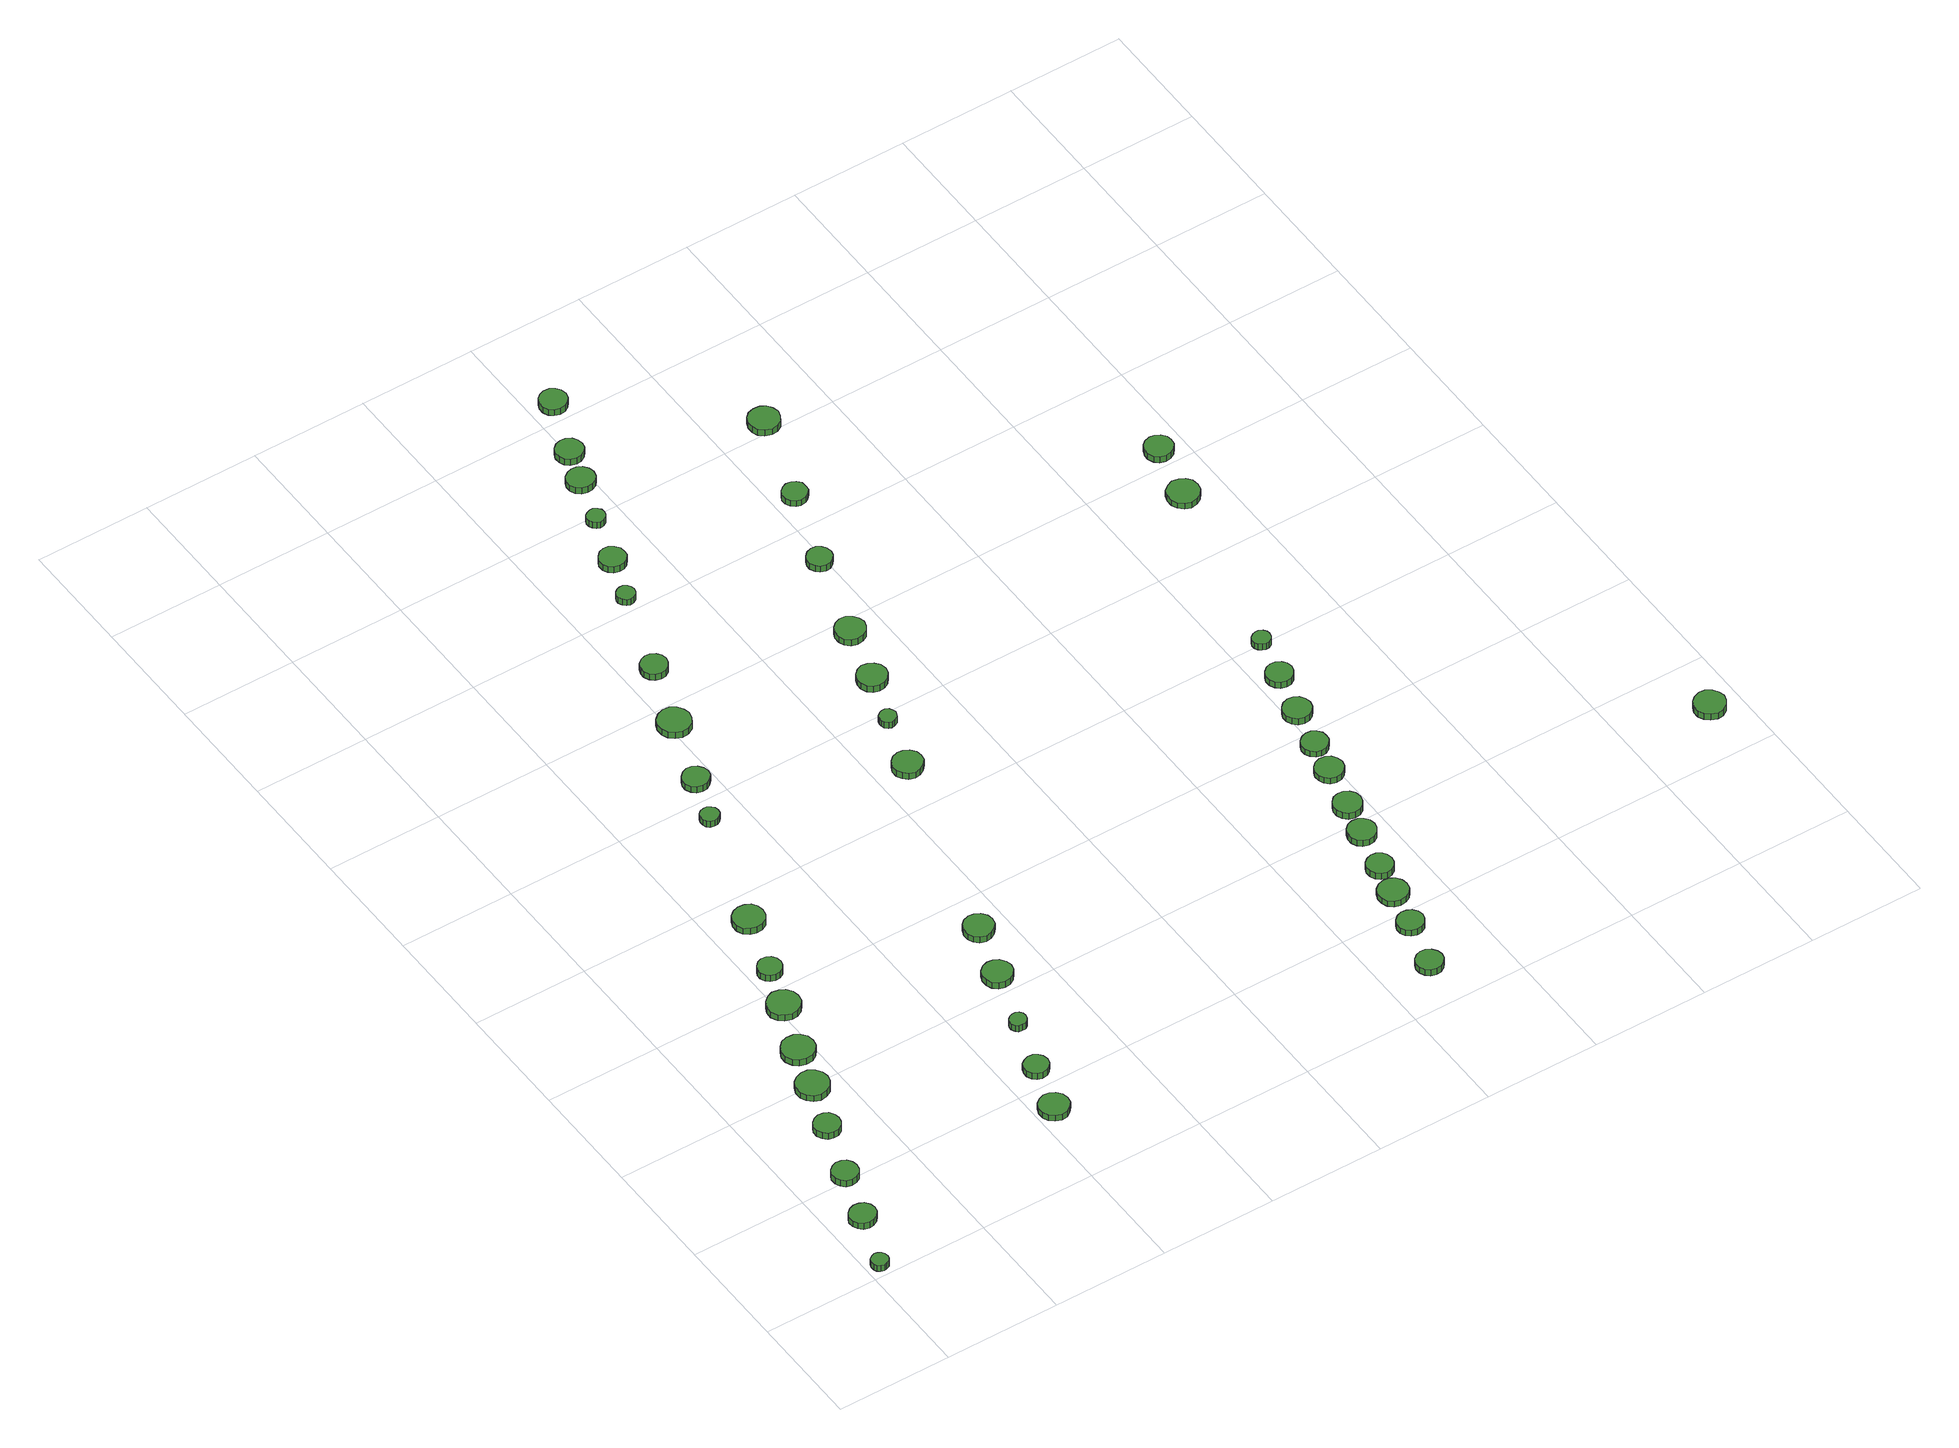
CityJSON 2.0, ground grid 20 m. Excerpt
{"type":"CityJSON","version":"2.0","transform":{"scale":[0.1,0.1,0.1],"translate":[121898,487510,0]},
"CityObjects":{
"tree1":{"type":"SolitaryVegetationObject","attributes":{"function":"something"},"geometry":[{"type":"MultiSurface","lod":"1","boundaries":[[[0,1,2,3,4,5,6,7,8,9,10,11,12,13,14]],[[15,16,17,18,19,20,21,22,23,24,25,26,27,28,29]],[[0,29,28,1]],[[1,28,27,2]],[[2,27,26,3]],[[3,26,25,4]],[[4,25,24,5]],[[5,24,23,6]],[[6,23,22,7]],[[7,22,21,8]],[[8,21,20,9]],[[9,20,19,10]],[[10,19,18,11]],[[11,18,17,12]],[[12,17,16,13]],[[13,16,15,14]],[[14,15,29,0]]]}]},
"tree2":{"type":"SolitaryVegetationObject","attributes":{"function":"something"},"geometry":[{"type":"MultiSurface","lod":"1","boundaries":[[[30,31,32,33,34,35,36,37,38,39,40,41,42,43,44]],[[45,46,47,48,49,50,51,52,53,54,55,56,57,58,59]],[[30,59,58,31]],[[31,58,57,32]],[[32,57,56,33]],[[33,56,55,34]],[[34,55,54,35]],[[35,54,53,36]],[[36,53,52,37]],[[37,52,51,38]],[[38,51,50,39]],[[39,50,49,40]],[[40,49,48,41]],[[41,48,47,42]],[[42,47,46,43]],[[43,46,45,44]],[[44,45,59,30]]]}]},
"tree3":{"type":"SolitaryVegetationObject","attributes":{"function":"something"},"geometry":[{"type":"MultiSurface","lod":"1","boundaries":[[[60,61,62,63,64,65,66,67,68,69,70,71,72,73,74]],[[75,76,77,78,79,80,81,82,83,84,85,86,87,88,89]],[[60,89,88,61]],[[61,88,87,62]],[[62,87,86,63]],[[63,86,85,64]],[[64,85,84,65]],[[65,84,83,66]],[[66,83,82,67]],[[67,82,81,68]],[[68,81,80,69]],[[69,80,79,70]],[[70,79,78,71]],[[71,78,77,72]],[[72,77,76,73]],[[73,76,75,74]],[[74,75,89,60]]]}]},
"tree4":{"type":"SolitaryVegetationObject","attributes":{"function":"something"},"geometry":[{"type":"MultiSurface","lod":"1","boundaries":[[[90,91,92,93,94,95,96,97,98,99,100,101,102,103,104]],[[105,106,107,108,109,110,111,112,113,114,115,116,117,118,119]],[[90,119,118,91]],[[91,118,117,92]],[[92,117,116,93]],[[93,116,115,94]],[[94,115,114,95]],[[95,114,113,96]],[[96,113,112,97]],[[97,112,111,98]],[[98,111,110,99]],[[99,110,109,100]],[[100,109,108,101]],[[101,108,107,102]],[[102,107,106,103]],[[103,106,105,104]],[[104,105,119,90]]]}]},
"tree5":{"type":"SolitaryVegetationObject","attributes":{"function":"something"},"geometry":[{"type":"MultiSurface","lod":"1","boundaries":[[[120,121,122,123,124,125,126,127,128,129,130,131,132,133,134]],[[135,136,137,138,139,140,141,142,143,144,145,146,147,148,149]],[[120,149,148,121]],[[121,148,147,122]],[[122,147,146,123]],[[123,146,145,124]],[[124,145,144,125]],[[125,144,143,126]],[[126,143,142,127]],[[127,142,141,128]],[[128,141,140,129]],[[129,140,139,130]],[[130,139,138,131]],[[131,138,137,132]],[[132,137,136,133]],[[133,136,135,134]],[[134,135,149,120]]]}]},
"tree6":{"type":"SolitaryVegetationObject","attributes":{"function":"something"},"geometry":[{"type":"MultiSurface","lod":"1","boundaries":[[[150,151,152,153,154,155,156,157,158,159,160,161,162,163,164]],[[165,166,167,168,169,170,171,172,173,174,175,176,177,178,179]],[[150,179,178,151]],[[151,178,177,152]],[[152,177,176,153]],[[153,176,175,154]],[[154,175,174,155]],[[155,174,173,156]],[[156,173,172,157]],[[157,172,171,158]],[[158,171,170,159]],[[159,170,169,160]],[[160,169,168,161]],[[161,168,167,162]],[[162,167,166,163]],[[163,166,165,164]],[[164,165,179,150]]]}]},
"tree7":{"type":"SolitaryVegetationObject","attributes":{"function":"something"},"geometry":[{"type":"MultiSurface","lod":"1","boundaries":[[[180,181,182,183,184,185,186,187,188,189,190,191,192,193,194]],[[195,196,197,198,199,200,201,202,203,204,205,206,207,208,209]],[[180,209,208,181]],[[181,208,207,182]],[[182,207,206,183]],[[183,206,205,184]],[[184,205,204,185]],[[185,204,203,186]],[[186,203,202,187]],[[187,202,201,188]],[[188,201,200,189]],[[189,200,199,190]],[[190,199,198,191]],[[191,198,197,192]],[[192,197,196,193]],[[193,196,195,194]],[[194,195,209,180]]]}]},
"tree8":{"type":"SolitaryVegetationObject","attributes":{"function":"something"},"geometry":[{"type":"MultiSurface","lod":"1","boundaries":[[[210,211,212,213,214,215,216,217,218,219,220,221,222,223,224]],[[225,226,227,228,229,230,231,232,233,234,235,236,237,238,239]],[[210,239,238,211]],[[211,238,237,212]],[[212,237,236,213]],[[213,236,235,214]],[[214,235,234,215]],[[215,234,233,216]],[[216,233,232,217]],[[217,232,231,218]],[[218,231,230,219]],[[219,230,229,220]],[[220,229,228,221]],[[221,228,227,222]],[[222,227,226,223]],[[223,226,225,224]],[[224,225,239,210]]]}]},
"tree9":{"type":"SolitaryVegetationObject","attributes":{"function":"something"},"geometry":[{"type":"MultiSurface","lod":"1","boundaries":[[[240,241,242,243,244,245,246,247,248,249,250,251,252,253,254]],[[255,256,257,258,259,260,261,262,263,264,265,266,267,268,269]],[[240,269,268,241]],[[241,268,267,242]],[[242,267,266,243]],[[243,266,265,244]],[[244,265,264,245]],[[245,264,263,246]],[[246,263,262,247]],[[247,262,261,248]],[[248,261,260,249]],[[249,260,259,250]],[[250,259,258,251]],[[251,258,257,252]],[[252,257,256,253]],[[253,256,255,254]],[[254,255,269,240]]]}]},
"tree10":{"type":"SolitaryVegetationObject","attributes":{"function":"something"},"geometry":[{"type":"MultiSurface","lod":"1","boundaries":[[[270,271,272,273,274,275,276,277,278,279,280,281,282,283,284]],[[285,286,287,288,289,290,291,292,293,294,295,296,297,298,299]],[[270,299,298,271]],[[271,298,297,272]],[[272,297,296,273]],[[273,296,295,274]],[[274,295,294,275]],[[275,294,293,276]],[[276,293,292,277]],[[277,292,291,278]],[[278,291,290,279]],[[279,290,289,280]],[[280,289,288,281]],[[281,288,287,282]],[[282,287,286,283]],[[283,286,285,284]],[[284,285,299,270]]]}]},
"tree11":{"type":"SolitaryVegetationObject","attributes":{"function":"something"},"geometry":[{"type":"MultiSurface","lod":"1","boundaries":[[[300,301,302,303,304,305,306,307,308,309,310,311,312,313,314]],[[315,316,317,318,319,320,321,322,323,324,325,326,327,328,329]],[[300,329,328,301]],[[301,328,327,302]],[[302,327,326,303]],[[303,326,325,304]],[[304,325,324,305]],[[305,324,323,306]],[[306,323,322,307]],[[307,322,321,308]],[[308,321,320,309]],[[309,320,319,310]],[[310,319,318,311]],[[311,318,317,312]],[[312,317,316,313]],[[313,316,315,314]],[[314,315,329,300]]]}]},
"tree12":{"type":"SolitaryVegetationObject","attributes":{"function":"something"},"geometry":[{"type":"MultiSurface","lod":"1","boundaries":[[[330,331,332,333,334,335,336,337,338,339,340,341,342,343,344]],[[345,346,347,348,349,350,351,352,353,354,355,356,357,358,359]],[[330,359,358,331]],[[331,358,357,332]],[[332,357,356,333]],[[333,356,355,334]],[[334,355,354,335]],[[335,354,353,336]],[[336,353,352,337]],[[337,352,351,338]],[[338,351,350,339]],[[339,350,349,340]],[[340,349,348,341]],[[341,348,347,342]],[[342,347,346,343]],[[343,346,345,344]],[[344,345,359,330]]]}]},
"tree13":{"type":"SolitaryVegetationObject","attributes":{"function":"something"},"geometry":[{"type":"MultiSurface","lod":"1","boundaries":[[[360,361,362,363,364,365,366,367,368,369,370,371,372,373,374]],[[375,376,377,378,379,380,381,382,383,384,385,386,387,388,389]],[[360,389,388,361]],[[361,388,387,362]],[[362,387,386,363]],[[363,386,385,364]],[[364,385,384,365]],[[365,384,383,366]],[[366,383,382,367]],[[367,382,381,368]],[[368,381,380,369]],[[369,380,379,370]],[[370,379,378,371]],[[371,378,377,372]],[[372,377,376,373]],[[373,376,375,374]],[[374,375,389,360]]]}]},
"tree14":{"type":"SolitaryVegetationObject","attributes":{"function":"something"},"geometry":[{"type":"MultiSurface","lod":"1","boundaries":[[[390,391,392,393,394,395,396,397,398,399,400,401,402,403,404]],[[405,406,407,408,409,410,411,412,413,414,415,416,417,418,419]],[[390,419,418,391]],[[391,418,417,392]],[[392,417,416,393]],[[393,416,415,394]],[[394,415,414,395]],[[395,414,413,396]],[[396,413,412,397]],[[397,412,411,398]],[[398,411,410,399]],[[399,410,409,400]],[[400,409,408,401]],[[401,408,407,402]],[[402,407,406,403]],[[403,406,405,404]],[[404,405,419,390]]]}]},
"tree15":{"type":"SolitaryVegetationObject","attributes":{"function":"something"},"geometry":[{"type":"MultiSurface","lod":"1","boundaries":[[[420,421,422,423,424,425,426,427,428,429,430,431,432,433,434]],[[435,436,437,438,439,440,441,442,443,444,445,446,447,448,449]],[[420,449,448,421]],[[421,448,447,422]],[[422,447,446,423]],[[423,446,445,424]],[[424,445,444,425]],[[425,444,443,426]],[[426,443,442,427]],[[427,442,441,428]],[[428,441,440,429]],[[429,440,439,430]],[[430,439,438,431]],[[431,438,437,432]],[[432,437,436,433]],[[433,436,435,434]],[[434,435,449,420]]]}]},
"tree16":{"type":"SolitaryVegetationObject","attributes":{"function":"something"},"geometry":[{"type":"MultiSurface","lod":"1","boundaries":[[[450,451,452,453,454,455,456,457,458,459,460,461,462,463,464]],[[465,466,467,468,469,470,471,472,473,474,475,476,477,478,479]],[[450,479,478,451]],[[451,478,477,452]],[[452,477,476,453]],[[453,476,475,454]],[[454,475,474,455]],[[455,474,473,456]],[[456,473,472,457]],[[457,472,471,458]],[[458,471,470,459]],[[459,470,469,460]],[[460,469,468,461]],[[461,468,467,462]],[[462,467,466,463]],[[463,466,465,464]],[[464,465,479,450]]]}]},
"tree17":{"type":"SolitaryVegetationObject","attributes":{"function":"something"},"geometry":[{"type":"MultiSurface","lod":"1","boundaries":[[[480,481,482,483,484,485,486,487,488,489,490,491,492,493,494]],[[495,496,497,498,499,500,501,502,503,504,505,506,507,508,509]],[[480,509,508,481]],[[481,508,507,482]],[[482,507,506,483]],[[483,506,505,484]],[[484,505,504,485]],[[485,504,503,486]],[[486,503,502,487]],[[487,502,501,488]],[[488,501,500,489]],[[489,500,499,490]],[[490,499,498,491]],[[491,498,497,492]],[[492,497,496,493]],[[493,496,495,494]],[[494,495,509,480]]]}]},
"tree18":{"type":"SolitaryVegetationObject","attributes":{"function":"something"},"geometry":[{"type":"MultiSurface","lod":"1","boundaries":[[[510,511,512,513,514,515,516,517,518,519,520,521,522,523,524]],[[525,526,527,528,529,530,531,532,533,534,535,536,537,538,539]],[[510,539,538,511]],[[511,538,537,512]],[[512,537,536,513]],[[513,536,535,514]],[[514,535,534,515]],[[515,534,533,516]],[[516,533,532,517]],[[517,532,531,518]],[[518,531,530,519]],[[519,530,529,520]],[[520,529,528,521]],[[521,528,527,522]],[[522,527,526,523]],[[523,526,525,524]],[[524,525,539,510]]]}]},
"tree19":{"type":"SolitaryVegetationObject","attributes":{"function":"something"},"geometry":[{"type":"MultiSurface","lod":"1","boundaries":[[[540,541,542,543,544,545,546,547,548,549,550,551,552,553,554]],[[555,556,557,558,559,560,561,562,563,564,565,566,567,568,569]],[[540,569,568,541]],[[541,568,567,542]],[[542,567,566,543]],[[543,566,565,544]],[[544,565,564,545]],[[545,564,563,546]],[[546,563,562,547]],[[547,562,561,548]],[[548,561,560,549]],[[549,560,559,550]],[[550,559,558,551]],[[551,558,557,552]],[[552,557,556,553]],[[553,556,555,554]],[[554,555,569,540]]]}]},
"tree20":{"type":"SolitaryVegetationObject","attributes":{"function":"something"},"geometry":[{"type":"MultiSurface","lod":"1","boundaries":[[[570,571,572,573,574,575,576,577,578,579,580,581,582,583,584]],[[585,586,587,588,589,590,591,592,593,594,595,596,597,598,599]],[[570,599,598,571]],[[571,598,597,572]],[[572,597,596,573]],[[573,596,595,574]],[[574,595,594,575]],[[575,594,593,576]],[[576,593,592,577]],[[577,592,591,578]],[[578,591,590,579]],[[579,590,589,580]],[[580,589,588,581]],[[581,588,587,582]],[[582,587,586,583]],[[583,586,585,584]],[[584,585,599,570]]]}]},
"tree21":{"type":"SolitaryVegetationObject","attributes":{"function":"something"},"geometry":[{"type":"MultiSurface","lod":"1","boundaries":[[[600,601,602,603,604,605,606,607,608,609,610,611,612,613,614]],[[615,616,617,618,619,620,621,622,623,624,625,626,627,628,629]],[[600,629,628,601]],[[601,628,627,602]],[[602,627,626,603]],[[603,626,625,604]],[[604,625,624,605]],[[605,624,623,606]],[[606,623,622,607]],[[607,622,621,608]],[[608,621,620,609]],[[609,620,619,610]],[[610,619,618,611]],[[611,618,617,612]],[[612,617,616,613]],[[613,616,615,614]],[[614,615,629,600]]]}]},
"tree22":{"type":"SolitaryVegetationObject","attributes":{"function":"something"},"geometry":[{"type":"MultiSurface","lod":"1","boundaries":[[[630,631,632,633,634,635,636,637,638,639,640,641,642,643,644]],[[645,646,647,648,649,650,651,652,653,654,655,656,657,658,659]],[[630,659,658,631]],[[631,658,657,632]],[[632,657,656,633]],[[633,656,655,634]],[[634,655,654,635]],[[635,654,653,636]],[[636,653,652,637]],[[637,652,651,638]],[[638,651,650,639]],[[639,650,649,640]],[[640,649,648,641]],[[641,648,647,642]],[[642,647,646,643]],[[643,646,645,644]],[[644,645,659,630]]]}]},
"tree23":{"type":"SolitaryVegetationObject","attributes":{"function":"something"},"geometry":[{"type":"MultiSurface","lod":"1","boundaries":[[[660,661,662,663,664,665,666,667,668,669,670,671,672,673,674]],[[675,676,677,678,679,680,681,682,683,684,685,686,687,688,689]],[[660,689,688,661]],[[661,688,687,662]],[[662,687,686,663]],[[663,686,685,664]],[[664,685,684,665]],[[665,684,683,666]],[[666,683,682,667]],[[667,682,681,668]],[[668,681,680,669]],[[669,680,679,670]],[[670,679,678,671]],[[671,678,677,672]],[[672,677,676,673]],[[673,676,675,674]],[[674,675,689,660]]]}]},
"tree24":{"type":"SolitaryVegetationObject","attributes":{"function":"something"},"geometry":[{"type":"MultiSurface","lod":"1","boundaries":[[[690,691,692,693,694,695,696,697,698,699,700,701,702,703,704]],[[705,706,707,708,709,710,711,712,713,714,715,716,717,718,719]],[[690,719,718,691]],[[691,718,717,692]],[[692,717,716,693]],[[693,716,715,694]],[[694,715,714,695]],[[695,714,713,696]],[[696,713,712,697]],[[697,712,711,698]],[[698,711,710,699]],[[699,710,709,700]],[[700,709,708,701]],[[701,708,707,702]],[[702,707,706,703]],[[703,706,705,704]],[[704,705,719,690]]]}]},
"tree25":{"type":"SolitaryVegetationObject","attributes":{"function":"something"},"geometry":[{"type":"MultiSurface","lod":"1","boundaries":[[[720,721,722,723,724,725,726,727,728,729,730,731,732,733,734]],[[735,736,737,738,739,740,741,742,743,744,745,746,747,748,749]],[[720,749,748,721]],[[721,748,747,722]],[[722,747,746,723]],[[723,746,745,724]],[[724,745,744,725]],[[725,744,743,726]],[[726,743,742,727]],[[727,742,741,728]],[[728,741,740,729]],[[729,740,739,730]],[[730,739,738,731]],[[731,738,737,732]],[[732,737,736,733]],[[733,736,735,734]],[[734,735,749,720]]]}]},
"tree26":{"type":"SolitaryVegetationObject","attributes":{"function":"something"},"geometry":[{"type":"MultiSurface","lod":"1","boundaries":[[[750,751,752,753,754,755,756,757,758,759,760,761,762,763,764]],[[765,766,767,768,769,770,771,772,773,774,775,776,777,778,779]],[[750,779,778,751]],[[751,778,777,752]],[[752,777,776,753]],[[753,776,775,754]],[[754,775,774,755]],[[755,774,773,756]],[[756,773,772,757]],[[757,772,771,758]],[[758,771,770,759]],[[759,770,769,760]],[[760,769,768,761]],[[761,768,767,762]],[[762,767,766,763]],[[763,766,765,764]],[[764,765,779,750]]]}]},
"tree27":{"type":"SolitaryVegetationObject","attributes":{"function":"something"},"geometry":[{"type":"MultiSurface","lod":"1","boundaries":[[[780,781,782,783,784,785,786,787,788,789,790,791,792,793,794]],[[795,796,797,798,799,800,801,802,803,804,805,806,807,808,809]],[[780,809,808,781]],[[781,808,807,782]],[[782,807,806,783]],[[783,806,805,784]],[[784,805,804,785]],[[785,804,803,786]],[[786,803,802,787]],[[787,802,801,788]],[[788,801,800,789]],[[789,800,799,790]],[[790,799,798,791]],[[791,798,797,792]],[[792,797,796,793]],[[793,796,795,794]],[[794,795,809,780]]]}]},
"tree28":{"type":"SolitaryVegetationObject","attributes":{"function":"something"},"geometry":[{"type":"MultiSurface","lod":"1","boundaries":[[[810,811,812,813,814,815,816,817,818,819,820,821,822,823,824]],[[825,826,827,828,829,830,831,832,833,834,835,836,837,838,839]],[[810,839,838,811]],[[811,838,837,812]],[[812,837,836,813]],[[813,836,835,814]],[[814,835,834,815]],[[815,834,833,816]],[[816,833,832,817]],[[817,832,831,818]],[[818,831,830,819]],[[819,830,829,820]],[[820,829,828,821]],[[821,828,827,822]],[[822,827,826,823]],[[823,826,825,824]],[[824,825,839,810]]]}]},
"tree29":{"type":"SolitaryVegetationObject","attributes":{"function":"something"},"geometry":[{"type":"MultiSurface","lod":"1","boundaries":[[[840,841,842,843,844,845,846,847,848,849,850,851,852,853,854]],[[855,856,857,858,859,860,861,862,863,864,865,866,867,868,869]],[[840,869,868,841]],[[841,868,867,842]],[[842,867,866,843]],[[843,866,865,844]],[[844,865,864,845]],[[845,864,863,846]],[[846,863,862,847]],[[847,862,861,848]],[[848,861,860,849]],[[849,860,859,850]],[[850,859,858,851]],[[851,858,857,852]],[[852,857,856,853]],[[853,856,855,854]],[[854,855,869,840]]]}]},
"tree30":{"type":"SolitaryVegetationObject","attributes":{"function":"something"},"geometry":[{"type":"MultiSurface","lod":"1","boundaries":[[[870,871,872,873,874,875,876,877,878,879,880,881,882,883,884]],[[885,886,887,888,889,890,891,892,893,894,895,896,897,898,899]],[[870,899,898,871]],[[871,898,897,872]],[[872,897,896,873]],[[873,896,895,874]],[[874,895,894,875]],[[875,894,893,876]],[[876,893,892,877]],[[877,892,891,878]],[[878,891,890,879]],[[879,890,889,880]],[[880,889,888,881]],[[881,888,887,882]],[[882,887,886,883]],[[883,886,885,884]],[[884,885,899,870]]]}]},
"tree31":{"type":"SolitaryVegetationObject","attributes":{"function":"something"},"geometry":[{"type":"MultiSurface","lod":"1","boundaries":[[[900,901,902,903,904,905,906,907,908,909,910,911,912,913,914]],[[915,916,917,918,919,920,921,922,923,924,925,926,927,928,929]],[[900,929,928,901]],[[901,928,927,902]],[[902,927,926,903]],[[903,926,925,904]],[[904,925,924,905]],[[905,924,923,906]],[[906,923,922,907]],[[907,922,921,908]],[[908,921,920,909]],[[909,920,919,910]],[[910,919,918,911]],[[911,918,917,912]],[[912,917,916,913]],[[913,916,915,914]],[[914,915,929,900]]]}]},
"tree32":{"type":"SolitaryVegetationObject","attributes":{"function":"something"},"geometry":[{"type":"MultiSurface","lod":"1","boundaries":[[[930,931,932,933,934,935,936,937,938,939,940,941,942,943,944]],[[945,946,947,948,949,950,951,952,953,954,955,956,957,958,959]],[[930,959,958,931]],[[931,958,957,932]],[[932,957,956,933]],[[933,956,955,934]],[[934,955,954,935]],[[935,954,953,936]],[[936,953,952,937]],[[937,952,951,938]],[[938,951,950,939]],[[939,950,949,940]],[[940,949,948,941]],[[941,948,947,942]],[[942,947,946,943]],[[943,946,945,944]],[[944,945,959,930]]]}]},
"tree33":{"type":"SolitaryVegetationObject","attributes":{"function":"something"},"geometry":[{"type":"MultiSurface","lod":"1","boundaries":[[[960,961,962,963,964,965,966,967,968,969,970,971,972,973,974]],[[975,976,977,978,979,980,981,982,983,984,985,986,987,988,989]],[[960,989,988,961]],[[961,988,987,962]],[[962,987,986,963]],[[963,986,985,964]],[[964,985,984,965]],[[965,984,983,966]],[[966,983,982,967]],[[967,982,981,968]],[[968,981,980,969]],[[969,980,979,970]],[[970,979,978,971]],[[971,978,977,972]],[[972,977,976,973]],[[973,976,975,974]],[[974,975,989,960]]]}]},
"tree34":{"type":"SolitaryVegetationObject","attributes":{"function":"something"},"geometry":[{"type":"MultiSurface","lod":"1","boundaries":[[[990,991,992,993,994,995,996,997,998,999,1000,1001,1002,1003,1004]],[[1005,1006,1007,1008,1009,1010,1011,1012,1013,1014,1015,1016,1017,1018,1019]],[[990,1019,1018,991]],[[991,1018,1017,992]],[[992,1017,1016,993]],[[993,1016,1015,994]],[[994,1015,1014,995]],[[995,1014,1013,996]],[[996,1013,1012,997]],[[997,1012,1011,998]],[[998,1011,1010,999]],[[999,1010,1009,1000]],[[1000,1009,1008,1001]],[[1001,1008,1007,1002]],[[1002,1007,1006,1003]],[[1003,1006,1005,1004]],[[1004,1005,1019,990]]]}]},
"tree35":{"type":"SolitaryVegetationObject","attributes":{"function":"something"},"geometry":[{"type":"MultiSurface","lod":"1","boundaries":[[[1020,1021,1022,1023,1024,1025,1026,1027,1028,1029,1030,1031,1032,1033,1034]],[[1035,1036,1037,1038,1039,1040,1041,1042,1043,1044,1045,1046,1047,1048,1049]],[[1020,1049,1048,1021]],[[1021,1048,1047,1022]],[[1022,1047,1046,1023]],[[1023,1046,1045,1024]],[[1024,1045,1044,1025]],[[1025,1044,1043,1026]],[[1026,1043,1042,1027]],[[1027,1042,1041,1028]],[[1028,1041,1040,1029]],[[1029,1040,1039,1030]],[[1030,1039,1038,1031]],[[1031,1038,1037,1032]],[[1032,1037,1036,1033]],[[1033,1036,1035,1034]],[[1034,1035,1049,1020]]]}]},
"tree36":{"type":"SolitaryVegetationObject","attributes":{"function":"something"},"geometry":[{"type":"MultiSurface","lod":"1","boundaries":[[[1050,1051,1052,1053,1054,1055,1056,1057,1058,1059,1060,1061,1062,1063,1064]],[[1065,1066,1067,1068,1069,1070,1071,1072,1073,1074,1075,1076,1077,1078,1079]],[[1050,1079,1078,1051]],[[1051,1078,1077,1052]],[[1052,1077,1076,1053]],[[1053,1076,1075,1054]],[[1054,1075,1074,1055]],[[1055,1074,1073,1056]],[[1056,1073,1072,1057]],[[1057,1072,1071,1058]],[[1058,1071,1070,1059]],[[1059,1070,1069,1060]],[[1060,1069,1068,1061]],[[1061,1068,1067,1062]],[[1062,1067,1066,1063]],[[1063,1066,1065,1064]],[[1064,1065,1079,1050]]]}]},
"tree37":{"type":"SolitaryVegetationObject","attributes":{"function":"something"},"geometry":[{"type":"MultiSurface","lod":"1","boundaries":[[[1080,1081,1082,1083,1084,1085,1086,1087,1088,1089,1090,1091,1092,1093,1094]],[[1095,1096,1097,1098,1099,1100,1101,1102,1103,1104,1105,1106,1107,1108,1109]],[[1080,1109,1108,1081]],[[1081,1108,1107,1082]],[[1082,1107,1106,1083]],[[1083,1106,1105,1084]],[[1084,1105,1104,1085]],[[1085,1104,1103,1086]],[[1086,1103,1102,1087]],[[1087,1102,1101,1088]],[[1088,1101,1100,1089]],[[1089,1100,1099,1090]],[[1090,1099,1098,1091]],[[1091,1098,1097,1092]],[[1092,1097,1096,1093]],[[1093,1096,1095,1094]],[[1094,1095,1109,1080]]]}]},
"tree38":{"type":"SolitaryVegetationObject","attributes":{"function":"something"},"geometry":[{"type":"MultiSurface","lod":"1","boundaries":[[[1110,1111,1112,1113,1114,1115,1116,1117,1118,1119,1120,1121,1122,1123,1124]],[[1125,1126,1127,1128,1129,1130,1131,1132,1133,1134,1135,1136,1137,1138,1139]],[[1110,1139,1138,1111]],[[1111,1138,1137,1112]],[[1112,1137,1136,1113]],[[1113,1136,1135,1114]],[[1114,1135,1134,1115]],[[1115,1134,1133,1116]],[[1116,1133,1132,1117]],[[1117,1132,1131,1118]],[[1118,1131,1130,1119]],[[1119,1130,1129,1120]],[[1120,1129,1128,1121]],[[1121,1128,1127,1122]],[[1122,1127,1126,1123]],[[1123,1126,1125,1124]],[[1124,1125,1139,1110]]]}]},
"tree39":{"type":"SolitaryVegetationObject","attributes":{"function":"something"},"geometry":[{"type":"MultiSurface","lod":"1","boundaries":[[[1140,1141,1142,1143,1144,1145,1146,1147,1148,1149,1150,1151,1152,1153,1154]],[[1155,1156,1157,1158,1159,1160,1161,1162,1163,1164,1165,1166,1167,1168,1169]],[[1140,1169,1168,1141]],[[1141,1168,1167,1142]],[[1142,1167,1166,1143]],[[1143,1166,1165,1144]],[[1144,1165,1164,1145]],[[1145,1164,1163,1146]],[[1146,1163,1162,1147]],[[1147,1162,1161,1148]],[[1148,1161,1160,1149]],[[1149,1160,1159,1150]],[[1150,1159,1158,1151]],[[1151,1158,1157,1152]],[[1152,1157,1156,1153]],[[1153,1156,1155,1154]],[[1154,1155,1169,1140]]]}]},
"tree40":{"type":"SolitaryVegetationObject","attributes":{"function":"something"},"geometry":[{"type":"MultiSurface","lod":"1","boundaries":[[[1170,1171,1172,1173,1174,1175,1176,1177,1178,1179,1180,1181,1182,1183,1184]],[[1185,1186,1187,1188,1189,1190,1191,1192,1193,1194,1195,1196,1197,1198,1199]],[[1170,1199,1198,1171]],[[1171,1198,1197,1172]],[[1172,1197,1196,1173]],[[1173,1196,1195,1174]],[[1174,1195,1194,1175]],[[1175,1194,1193,1176]],[[1176,1193,1192,1177]],[[1177,1192,1191,1178]],[[1178,1191,1190,1179]],[[1179,1190,1189,1180]],[[1180,1189,1188,1181]],[[1181,1188,1187,1182]],[[1182,1187,1186,1183]],[[1183,1186,1185,1184]],[[1184,1185,1199,1170]]]}]},
"tree41":{"type":"SolitaryVegetationObject","attributes":{"function":"something"},"geometry":[{"type":"MultiSurface","lod":"1","boundaries":[[[1200,1201,1202,1203,1204,1205,1206,1207,1208,1209,1210,1211,1212,1213,1214]],[[1215,1216,1217,1218,1219,1220,1221,1222,1223,1224,1225,1226,1227,1228,1229]],[[1200,1229,1228,1201]],[[1201,1228,1227,1202]],[[1202,1227,1226,1203]],[[1203,1226,1225,1204]],[[1204,1225,1224,1205]],[[1205,1224,1223,1206]],[[1206,1223,1222,1207]],[[1207,1222,1221,1208]],[[1208,1221,1220,1209]],[[1209,1220,1219,1210]],[[1210,1219,1218,1211]],[[1211,1218,1217,1212]],[[1212,1217,1216,1213]],[[1213,1216,1215,1214]],[[1214,1215,1229,1200]]]}]},
"tree42":{"type":"SolitaryVegetationObject","attributes":{"function":"something"},"geometry":[{"type":"MultiSurface","lod":"1","boundaries":[[[1230,1231,1232,1233,1234,1235,1236,1237,1238,1239,1240,1241,1242,1243,1244]],[[1245,1246,1247,1248,1249,1250,1251,1252,1253,1254,1255,1256,1257,1258,1259]],[[1230,1259,1258,1231]],[[1231,1258,1257,1232]],[[1232,1257,1256,1233]],[[1233,1256,1255,1234]],[[1234,1255,1254,1235]],[[1235,1254,1253,1236]],[[1236,1253,1252,1237]],[[1237,1252,1251,1238]],[[1238,1251,1250,1239]],[[1239,1250,1249,1240]],[[1240,1249,1248,1241]],[[1241,1248,1247,1242]],[[1242,1247,1246,1243]],[[1243,1246,1245,1244]],[[1244,1245,1259,1230]]]}]},
"tree43":{"type":"SolitaryVegetationObject","attributes":{"function":"something"},"geometry":[{"type":"MultiSurface","lod":"1","boundaries":[[[1260,1261,1262,1263,1264,1265,1266,1267,1268,1269,1270,1271,1272,1273,1274]],[[1275,1276,1277,1278,1279,1280,1281,1282,1283,1284,1285,1286,1287,1288,1289]],[[1260,1289,1288,1261]],[[1261,1288,1287,1262]],[[1262,1287,1286,1263]],[[1263,1286,1285,1264]],[[1264,1285,1284,1265]],[[1265,1284,1283,1266]],[[1266,1283,1282,1267]],[[1267,1282,1281,1268]],[[1268,1281,1280,1269]],[[1269,1280,1279,1270]],[[1270,1279,1278,1271]],[[1271,1278,1277,1272]],[[1272,1277,1276,1273]],[[1273,1276,1275,1274]],[[1274,1275,1289,1260]]]}]},
"tree44":{"type":"SolitaryVegetationObject","attributes":{"function":"something"},"geometry":[{"type":"MultiSurface","lod":"1","boundaries":[[[1290,1291,1292,1293,1294,1295,1296,1297,1298,1299,1300,1301,1302,1303,1304]],[[1305,1306,1307,1308,1309,1310,1311,1312,1313,1314,1315,1316,1317,1318,1319]],[[1290,1319,1318,1291]],[[1291,1318,1317,1292]],[[1292,1317,1316,1293]],[[1293,1316,1315,1294]],[[1294,1315,1314,1295]],[[1295,1314,1313,1296]],[[1296,1313,1312,1297]],[[1297,1312,1311,1298]],[[1298,1311,1310,1299]],[[1299,1310,1309,1300]],[[1300,1309,1308,1301]],[[1301,1308,1307,1302]],[[1302,1307,1306,1303]],[[1303,1306,1305,1304]],[[1304,1305,1319,1290]]]}]},
"tree45":{"type":"SolitaryVegetationObject","attributes":{"function":"something"},"geometry":[{"type":"MultiSurface","lod":"1","boundaries":[[[1320,1321,1322,1323,1324,1325,1326,1327,1328,1329,1330,1331,1332,1333,1334]],[[1335,1336,1337,1338,1339,1340,1341,1342,1343,1344,1345,1346,1347,1348,1349]],[[1320,1349,1348,1321]],[[1321,1348,1347,1322]],[[1322,1347,1346,1323]],[[1323,1346,1345,1324]],[[1324,1345,1344,1325]],[[1325,1344,1343,1326]],[[1326,1343,1342,1327]],[[1327,1342,1341,1328]],[[1328,1341,1340,1329]],[[1329,1340,1339,1330]],[[1330,1339,1338,1331]],[[1331,1338,1337,1332]],[[1332,1337,1336,1333]],[[1333,1336,1335,1334]],[[1334,1335,1349,1320]]]}]}
},
"vertices":[
[37,21,16],[36,27,16],[33,32,16],[27,35,16],[22,36,16],[16,34,16],[11,30,16],[9,24,16],[9,18,16],[11,13,16],[16,9,16],[22,7,16],[27,8,16],[33,11,16],[36,15,16],[36,15,3],[33,11,3],[27,8,3],[22,7,3],[16,9,3],[11,13,3],[9,18,3],[9,24,3],[11,30,3],[16,34,3],[22,36,3],[27,35,3],[33,32,3],[36,27,3],[37,21,3],
[79,118,16],[77,127,16],[71,135,16],[63,139,16],[54,140,16],[45,137,16],[38,131,16],[34,123,16],[34,113,16],[38,105,16],[45,98,16],[54,96,16],[63,97,16],[71,101,16],[77,109,16],[77,109,3],[71,101,3],[63,97,3],[54,96,3],[45,98,3],[38,105,3],[34,113,3],[34,123,3],[38,131,3],[45,137,3],[54,140,3],[63,139,3],[71,135,3],[77,127,3],[79,118,3],
[107,209,16],[105,218,16],[100,226,16],[92,230,16],[83,231,16],[74,228,16],[67,222,16],[63,214,16],[63,204,16],[67,196,16],[74,189,16],[83,187,16],[92,188,16],[100,192,16],[105,200,16],[105,200,3],[100,192,3],[92,188,3],[83,187,3],[74,189,3],[67,196,3],[63,204,3],[63,214,3],[67,222,3],[74,228,3],[83,231,3],[92,230,3],[100,226,3],[105,218,3],[107,209,3],
[141,309,16],[139,318,16],[134,326,16],[126,330,16],[117,331,16],[108,328,16],[101,322,16],[97,314,16],[97,304,16],[101,296,16],[108,289,16],[117,287,16],[126,287,16],[134,292,16],[139,300,16],[139,300,3],[134,292,3],[126,287,3],[117,287,3],[108,289,3],[101,296,3],[97,304,3],[97,314,3],[101,322,3],[108,328,3],[117,331,3],[126,330,3],[134,326,3],[139,318,3],[141,309,3],
[176,392,17],[174,403,17],[167,413,17],[157,419,17],[145,420,17],[134,416,17],[126,409,17],[121,398,17],[121,386,17],[126,376,17],[134,368,17],[145,364,17],[157,366,17],[167,371,17],[174,381,17],[174,381,4],[167,371,4],[157,366,4],[145,364,4],[134,368,4],[126,376,4],[121,386,4],[121,398,4],[126,409,4],[134,416,4],[145,420,4],[157,419,4],[167,413,4],[174,403,4],[176,392,4],
[201,469,16],[199,480,16],[192,489,16],[182,495,16],[170,496,16],[159,493,16],[151,485,16],[146,475,16],[146,463,16],[151,452,16],[159,445,16],[170,441,16],[182,442,16],[192,448,16],[199,457,16],[199,457,3],[192,448,3],[182,442,3],[170,441,3],[159,445,3],[151,452,3],[146,463,3],[146,475,3],[151,485,3],[159,493,3],[170,496,3],[182,495,3],[192,489,3],[199,480,3],[201,469,3],
[236,561,16],[234,572,16],[227,582,16],[217,587,16],[206,589,16],[195,585,16],[186,577,16],[181,567,16],[181,555,16],[186,544,16],[195,537,16],[206,533,16],[217,534,16],[227,540,16],[234,549,16],[234,549,3],[227,540,3],[217,534,3],[206,533,3],[195,537,3],[186,544,3],[181,555,3],[181,567,3],[186,577,3],[195,585,3],[206,589,3],[217,587,3],[227,582,3],[234,572,3],[236,561,3],
[255,637,16],[253,646,16],[248,653,16],[241,657,16],[232,658,16],[224,655,16],[218,649,16],[214,642,16],[214,633,16],[218,625,16],[224,620,16],[232,617,16],[241,618,16],[248,622,16],[253,629,16],[253,629,3],[248,622,3],[241,618,3],[232,617,3],[224,620,3],[218,625,3],[214,633,3],[214,642,3],[218,649,3],[224,655,3],[232,658,3],[241,657,3],[248,653,3],[253,646,3],[255,637,3],
[456,148,16],[454,158,16],[447,167,16],[438,172,16],[428,173,16],[418,170,16],[410,163,16],[406,153,16],[406,142,16],[410,133,16],[418,126,16],[428,122,16],[438,123,16],[447,129,16],[454,137,16],[454,137,4],[447,129,4],[438,123,4],[428,122,4],[418,126,4],[410,133,4],[406,142,4],[406,153,4],[410,163,4],[418,170,4],[428,173,4],[438,172,4],[447,167,4],[454,158,4],[456,148,4],
[293,743,17],[291,754,17],[285,763,17],[275,768,17],[264,769,17],[254,766,17],[245,759,17],[241,748,17],[241,737,17],[245,727,17],[254,720,17],[264,717,17],[275,718,17],[285,723,17],[291,732,17],[291,732,4],[285,723,4],[275,718,4],[264,717,4],[254,720,4],[245,727,4],[241,737,4],[241,748,4],[245,759,4],[254,766,4],[264,769,4],[275,768,4],[285,763,4],[291,754,4],[293,743,4],
[477,234,16],[475,243,16],[470,250,16],[463,254,16],[454,255,16],[446,252,16],[439,247,16],[436,239,16],[436,230,16],[439,222,16],[446,216,16],[454,214,16],[463,215,16],[470,219,16],[475,226,16],[475,226,3],[470,219,3],[463,215,3],[454,214,3],[446,216,3],[439,222,3],[436,230,3],[436,239,3],[439,247,3],[446,252,3],[454,255,3],[463,254,3],[470,250,3],[475,243,3],[477,234,3],
[502,331,15],[501,337,15],[497,342,15],[492,345,15],[486,345,15],[480,343,15],[476,339,15],[473,334,15],[473,328,15],[476,322,15],[480,318,15],[486,317,15],[492,317,15],[497,320,15],[501,325,15],[501,325,2],[497,320,2],[492,317,2],[486,317,2],[480,318,2],[476,322,2],[473,328,2],[473,334,2],[476,339,2],[480,343,2],[486,345,2],[492,345,2],[497,342,2],[501,337,2],[502,331,2],
[357,961,15],[356,967,15],[352,972,15],[346,976,15],[340,976,15],[333,974,15],[328,970,15],[326,964,15],[326,957,15],[328,951,15],[333,947,15],[340,945,15],[346,945,15],[352,949,15],[356,954,15],[356,954,2],[352,949,2],[346,945,2],[340,945,2],[333,947,2],[328,951,2],[326,957,2],[326,964,2],[328,970,2],[333,974,2],[340,976,2],[346,976,2],[352,972,2],[356,967,2],[357,961,2],
[543,432,17],[541,442,17],[534,451,17],[525,456,17],[515,457,17],[505,454,17],[497,447,17],[493,437,17],[493,427,17],[497,417,17],[505,410,17],[515,407,17],[525,408,17],[534,413,17],[541,422,17],[541,422,4],[534,413,4],[525,408,4],[515,407,4],[505,410,4],[497,417,4],[493,427,4],[493,437,4],[497,447,4],[505,454,4],[515,457,4],[525,456,4],[534,451,4],[541,442,4],[543,432,4],
[391,1038,16],[389,1047,16],[383,1055,16],[375,1060,16],[366,1061,16],[357,1058,16],[350,1051,16],[346,1043,16],[346,1034,16],[350,1025,16],[357,1019,16],[366,1016,16],[375,1017,16],[383,1022,16],[389,1029,16],[389,1029,3],[383,1022,3],[375,1017,3],[366,1016,3],[357,1019,3],[350,1025,3],[346,1034,3],[346,1043,3],[350,1051,3],[357,1058,3],[366,1061,3],[375,1060,3],[383,1055,3],[389,1047,3],[391,1038,3],
[575,531,16],[573,541,16],[566,550,16],[557,555,16],[547,556,16],[537,553,16],[529,546,16],[525,536,16],[525,525,16],[529,516,16],[537,509,16],[547,505,16],[557,507,16],[566,512,16],[573,520,16],[573,520,3],[566,512,3],[557,507,3],[547,505,3],[537,509,3],[529,516,3],[525,525,3],[525,536,3],[529,546,3],[537,553,3],[547,556,3],[557,555,3],[566,550,3],[573,541,3],[575,531,3],
[436,1157,17],[433,1168,17],[427,1178,17],[417,1184,17],[405,1185,17],[394,1181,17],[385,1173,17],[381,1163,17],[381,1151,17],[385,1141,17],[394,1133,17],[405,1129,17],[417,1130,17],[427,1136,17],[433,1146,17],[433,1146,4],[427,1136,4],[417,1130,4],[405,1129,4],[394,1133,4],[385,1141,4],[381,1151,4],[381,1163,4],[385,1173,4],[394,1181,4],[405,1185,4],[417,1184,4],[427,1178,4],[433,1168,4],[436,1157,4],
[473,1275,16],[471,1284,16],[465,1291,16],[457,1296,16],[448,1297,16],[439,1294,16],[432,1288,16],[428,1279,16],[428,1270,16],[432,1261,16],[439,1255,16],[448,1252,16],[457,1253,16],[465,1258,16],[471,1266,16],[471,1266,3],[465,1258,3],[457,1253,3],[448,1252,3],[439,1255,3],[432,1261,3],[428,1270,3],[428,1279,3],[432,1288,3],[439,1294,3],[448,1297,3],[457,1296,3],[465,1291,3],[471,1284,3],[473,1275,3],
[681,883,16],[679,893,16],[672,902,16],[663,907,16],[653,908,16],[643,905,16],[635,898,16],[630,888,16],[630,877,16],[635,868,16],[643,861,16],[653,857,16],[663,859,16],[672,864,16],[679,872,16],[679,872,3],[672,864,3],[663,859,3],[653,857,3],[643,861,3],[635,868,3],[630,877,3],[630,888,3],[635,898,3],[643,905,3],[653,908,3],[663,907,3],[672,902,3],[679,893,3],[681,883,3],
[516,1427,15],[514,1433,15],[511,1438,15],[505,1442,15],[499,1442,15],[493,1440,15],[488,1436,15],[485,1430,15],[485,1424,15],[488,1418,15],[493,1413,15],[499,1411,15],[505,1412,15],[511,1415,15],[514,1420,15],[514,1420,2],[511,1415,2],[505,1412,2],[499,1411,2],[493,1413,2],[488,1418,2],[485,1424,2],[485,1430,2],[488,1436,2],[493,1440,2],[499,1442,2],[505,1442,2],[511,1438,2],[514,1433,2],[516,1427,2],
[548,1501,16],[547,1510,16],[541,1518,16],[533,1523,16],[524,1524,16],[515,1521,16],[508,1514,16],[504,1506,16],[504,1496,16],[508,1488,16],[515,1482,16],[524,1479,16],[533,1480,16],[541,1484,16],[547,1492,16],[547,1492,3],[541,1484,3],[533,1480,3],[524,1479,3],[515,1482,3],[508,1488,3],[504,1496,3],[504,1506,3],[508,1514,3],[515,1521,3],[524,1524,3],[533,1523,3],[541,1518,3],[547,1510,3],[548,1501,3],
[701,983,15],[699,989,15],[696,994,15],[690,997,15],[684,997,15],[679,995,15],[674,991,15],[672,986,15],[672,980,15],[674,974,15],[679,970,15],[684,968,15],[690,969,15],[696,972,15],[699,977,15],[699,977,2],[696,972,2],[690,969,2],[684,968,2],[679,970,2],[674,974,2],[672,980,2],[672,986,2],[674,991,2],[679,995,2],[684,997,2],[690,997,2],[696,994,2],[699,989,2],[701,983,2],
[570,1589,16],[569,1595,16],[565,1600,16],[559,1604,16],[553,1604,16],[547,1602,16],[542,1598,16],[539,1592,16],[539,1586,16],[542,1580,16],[547,1575,16],[553,1573,16],[559,1574,16],[565,1577,16],[569,1583,16],[569,1583,3],[565,1577,3],[559,1574,3],[553,1573,3],[547,1575,3],[542,1580,3],[539,1586,3],[539,1592,3],[542,1598,3],[547,1602,3],[553,1604,3],[559,1604,3],[565,1600,3],[569,1595,3],[570,1589,3],
[740,1068,16],[738,1079,16],[731,1087,16],[722,1092,16],[712,1094,16],[702,1090,16],[694,1083,16],[690,1073,16],[690,1063,16],[694,1053,16],[702,1046,16],[712,1043,16],[722,1044,16],[731,1049,16],[738,1058,16],[738,1058,3],[731,1049,3],[722,1044,3],[712,1043,3],[702,1046,3],[694,1053,3],[690,1063,3],[690,1073,3],[694,1083,3],[702,1090,3],[712,1094,3],[722,1092,3],[731,1087,3],[738,1079,3],[740,1068,3],
[604,1669,17],[602,1678,17],[596,1686,17],[587,1691,17],[578,1692,17],[569,1689,17],[561,1683,17],[557,1674,17],[557,1664,17],[561,1655,17],[569,1649,17],[578,1646,17],[587,1647,17],[596,1651,17],[602,1659,17],[602,1659,4],[596,1651,4],[587,1647,4],[578,1646,4],[569,1649,4],[561,1655,4],[557,1664,4],[557,1674,4],[561,1683,4],[569,1689,4],[578,1692,4],[587,1691,4],[596,1686,4],[602,1678,4],[604,1669,4],
[769,1170,16],[766,1181,16],[760,1189,16],[751,1195,16],[740,1196,16],[730,1192,16],[722,1185,16],[718,1176,16],[718,1165,16],[722,1155,16],[730,1148,16],[740,1145,16],[751,1146,16],[760,1151,16],[766,1160,16],[766,1160,3],[760,1151,3],[751,1146,3],[740,1145,3],[730,1148,3],[722,1155,3],[718,1165,3],[718,1176,3],[722,1185,3],[730,1192,3],[740,1196,3],[751,1195,3],[760,1189,3],[766,1181,3],[769,1170,3],
[1106,84,14],[1104,93,14],[1098,101,14],[1090,106,14],[1081,107,14],[1072,104,14],[1065,98,14],[1061,89,14],[1061,80,14],[1065,71,14],[1072,65,14],[1081,62,14],[1090,63,14],[1098,68,14],[1104,75,14],[1104,75,1],[1098,68,1],[1090,63,1],[1081,62,1],[1072,65,1],[1065,71,1],[1061,80,1],[1061,89,1],[1065,98,1],[1072,104,1],[1081,107,1],[1090,106,1],[1098,101,1],[1104,93,1],[1106,84,1],
[624,1730,16],[622,1739,16],[617,1747,16],[608,1752,16],[599,1753,16],[589,1750,16],[582,1744,16],[578,1735,16],[578,1725,16],[582,1716,16],[589,1710,16],[599,1707,16],[608,1708,16],[617,1713,16],[622,1720,16],[622,1720,3],[617,1713,3],[608,1708,3],[599,1707,3],[589,1710,3],[582,1716,3],[578,1725,3],[578,1735,3],[582,1744,3],[589,1750,3],[599,1753,3],[608,1752,3],[617,1747,3],[622,1739,3],[624,1730,3],
[1129,171,14],[1127,180,14],[1121,188,14],[1113,192,14],[1104,193,14],[1095,190,14],[1088,184,14],[1084,176,14],[1084,166,14],[1088,158,14],[1095,152,14],[1104,149,14],[1113,150,14],[1121,154,14],[1127,162,14],[1127,162,1],[1121,154,1],[1113,150,1],[1104,149,1],[1095,152,1],[1088,158,1],[1084,166,1],[1084,176,1],[1088,184,1],[1095,190,1],[1104,193,1],[1113,192,1],[1121,188,1],[1127,180,1],[1129,171,1],
[810,1322,18],[808,1331,18],[803,1338,18],[796,1343,18],[787,1344,18],[778,1341,18],[772,1335,18],[768,1327,18],[768,1318,18],[772,1310,18],[778,1304,18],[787,1301,18],[796,1302,18],[803,1307,18],[808,1314,18],[808,1314,5],[803,1307,5],[796,1302,5],[787,1301,5],[778,1304,5],[772,1310,5],[768,1318,5],[768,1327,5],[772,1335,5],[778,1341,5],[787,1344,5],[796,1343,5],[803,1338,5],[808,1331,5],[810,1322,5],
[662,1831,18],[660,1840,18],[654,1848,18],[646,1853,18],[636,1854,18],[627,1851,18],[620,1845,18],[616,1836,18],[616,1826,18],[620,1817,18],[627,1811,18],[636,1808,18],[646,1809,18],[654,1814,18],[660,1821,18],[660,1821,5],[654,1814,5],[646,1809,5],[636,1808,5],[627,1811,5],[620,1817,5],[616,1826,5],[616,1836,5],[620,1845,5],[627,1851,5],[636,1854,5],[646,1853,5],[654,1848,5],[660,1840,5],[662,1831,5],
[1146,240,14],[1144,250,14],[1138,259,14],[1129,264,14],[1118,265,14],[1108,262,14],[1100,255,14],[1096,245,14],[1096,235,14],[1100,225,14],[1108,218,14],[1118,215,14],[1129,216,14],[1138,221,14],[1144,229,14],[1144,229,2],[1138,221,2],[1129,216,2],[1118,215,2],[1108,218,2],[1100,225,2],[1096,235,2],[1096,245,2],[1100,255,2],[1108,262,2],[1118,265,2],[1129,264,2],[1138,259,2],[1144,250,2],[1146,240,2],
[1157,298,15],[1155,307,15],[1150,314,15],[1142,319,15],[1133,320,15],[1124,317,15],[1117,311,15],[1113,302,15],[1113,293,15],[1117,284,15],[1124,278,15],[1133,275,15],[1142,276,15],[1150,281,15],[1155,288,15],[1155,288,2],[1150,281,2],[1142,276,2],[1133,275,2],[1124,278,2],[1117,284,2],[1113,293,2],[1113,302,2],[1117,311,2],[1124,317,2],[1133,320,2],[1142,319,2],[1150,314,2],[1155,307,2],[1157,298,2],
[1177,374,14],[1175,384,14],[1169,392,14],[1161,397,14],[1151,398,14],[1141,395,14],[1134,388,14],[1130,379,14],[1130,369,14],[1134,360,14],[1141,353,14],[1151,350,14],[1161,351,14],[1169,356,14],[1175,365,14],[1175,365,1],[1169,356,1],[1161,351,1],[1151,350,1],[1141,353,1],[1134,360,1],[1130,369,1],[1130,379,1],[1134,388,1],[1141,395,1],[1151,398,1],[1161,397,1],[1169,392,1],[1175,384,1],[1177,374,1],
[855,1458,20],[854,1467,20],[848,1474,20],[841,1478,20],[832,1479,20],[824,1476,20],[817,1470,20],[813,1462,20],[813,1453,20],[817,1445,20],[824,1439,20],[832,1437,20],[841,1438,20],[848,1442,20],[854,1449,20],[854,1449,8],[848,1442,8],[841,1438,8],[832,1437,8],[824,1439,8],[817,1445,8],[813,1453,8],[813,1462,8],[817,1470,8],[824,1476,8],[832,1479,8],[841,1478,8],[848,1474,8],[854,1467,8],[855,1458,8],
[1191,434,15],[1189,444,15],[1183,452,15],[1175,457,15],[1165,458,15],[1155,455,15],[1148,448,15],[1144,439,15],[1144,429,15],[1148,420,15],[1155,413,15],[1165,410,15],[1175,411,15],[1183,416,15],[1189,424,15],[1189,424,2],[1183,416,2],[1175,411,2],[1165,410,2],[1155,413,2],[1148,420,2],[1144,429,2],[1144,439,2],[1148,448,2],[1155,455,2],[1165,458,2],[1175,457,2],[1183,452,2],[1189,444,2],[1191,434,2],
[1209,511,16],[1207,521,16],[1201,529,16],[1193,534,16],[1183,535,16],[1173,532,16],[1166,525,16],[1162,516,16],[1162,506,16],[1166,497,16],[1173,490,16],[1183,487,16],[1193,488,16],[1201,493,16],[1207,501,16],[1207,501,4],[1201,493,4],[1193,488,4],[1183,487,4],[1173,490,4],[1166,497,4],[1162,506,4],[1162,516,4],[1166,525,4],[1173,532,4],[1183,535,4],[1193,534,4],[1201,529,4],[1207,521,4],[1209,511,4],
[908,1612,23],[905,1623,23],[899,1632,23],[890,1637,23],[879,1638,23],[868,1635,23],[860,1628,23],[856,1618,23],[856,1607,23],[860,1597,23],[868,1590,23],[879,1586,23],[890,1587,23],[899,1593,23],[905,1602,23],[905,1602,10],[899,1593,10],[890,1587,10],[879,1586,10],[868,1590,10],[860,1597,10],[856,1607,10],[856,1618,10],[860,1628,10],[868,1635,10],[879,1638,10],[890,1637,10],[899,1632,10],[905,1623,10],[908,1612,10],
[1220,570,16],[1219,579,16],[1213,586,16],[1205,591,16],[1196,592,16],[1187,589,16],[1180,583,16],[1176,574,16],[1176,565,16],[1180,557,16],[1187,550,16],[1196,547,16],[1205,548,16],[1213,553,16],[1219,561,16],[1219,561,4],[1213,553,4],[1205,548,4],[1196,547,4],[1187,550,4],[1180,557,4],[1176,565,4],[1176,574,4],[1180,583,4],[1187,589,4],[1196,592,4],[1205,591,4],[1213,586,4],[1219,579,4],[1220,570,4],
[1238,642,19],[1236,652,19],[1230,660,19],[1222,665,19],[1212,666,19],[1202,663,19],[1195,656,19],[1191,647,19],[1191,637,19],[1195,628,19],[1202,621,19],[1212,618,19],[1222,619,19],[1230,624,19],[1236,632,19],[1236,632,6],[1230,624,6],[1222,619,6],[1212,618,6],[1202,621,6],[1195,628,6],[1191,637,6],[1191,647,6],[1195,656,6],[1202,663,6],[1212,666,6],[1222,665,6],[1230,660,6],[1236,652,6],[1238,642,6],
[1256,719,22],[1254,728,22],[1248,735,22],[1240,740,22],[1231,741,22],[1222,738,22],[1215,732,22],[1211,723,22],[1211,714,22],[1215,705,22],[1222,699,22],[1231,696,22],[1240,697,22],[1248,702,22],[1254,710,22],[1254,710,9],[1248,702,9],[1240,697,9],[1231,696,9],[1222,699,9],[1215,705,9],[1211,714,9],[1211,723,9],[1215,732,9],[1222,738,9],[1231,741,9],[1240,740,9],[1248,735,9],[1254,728,9],[1256,719,9],
[1264,791,28],[1263,797,28],[1259,802,28],[1253,806,28],[1247,806,28],[1241,804,28],[1236,800,28],[1233,794,28],[1233,788,28],[1236,782,28],[1241,778,28],[1247,776,28],[1253,776,28],[1259,779,28],[1263,785,28],[1263,785,15],[1259,779,15],[1253,776,15],[1247,776,15],[1241,778,15],[1236,782,15],[1233,788,15],[1233,794,15],[1236,800,15],[1241,804,15],[1247,806,15],[1253,806,15],[1259,802,15],[1263,797,15],[1264,791,15],
[1351,1118,29],[1349,1129,29],[1342,1138,29],[1333,1143,29],[1321,1145,29],[1311,1141,29],[1302,1134,29],[1298,1123,29],[1298,1112,29],[1302,1102,29],[1311,1094,29],[1321,1090,29],[1333,1092,29],[1342,1097,29],[1349,1106,29],[1349,1106,17],[1342,1097,17],[1333,1092,17],[1321,1090,17],[1311,1094,17],[1302,1102,17],[1298,1112,17],[1298,1123,17],[1302,1134,17],[1311,1141,17],[1321,1145,17],[1333,1143,17],[1342,1138,17],[1349,1129,17],[1351,1118,17],
[1370,1218,31],[1368,1227,31],[1362,1235,31],[1353,1240,31],[1344,1241,31],[1334,1238,31],[1327,1232,31],[1323,1222,31],[1323,1213,31],[1327,1203,31],[1334,1197,31],[1344,1194,31],[1353,1195,31],[1362,1200,31],[1368,1208,31],[1368,1208,18],[1362,1200,18],[1353,1195,18],[1344,1194,18],[1334,1197,18],[1327,1203,18],[1323,1213,18],[1323,1222,18],[1327,1232,18],[1334,1238,18],[1344,1241,18],[1353,1240,18],[1362,1235,18],[1368,1227,18],[1370,1218,18],
[1769,292,26],[1766,303,26],[1760,312,26],[1750,318,26],[1740,319,26],[1729,315,26],[1721,308,26],[1716,298,26],[1716,287,26],[1721,277,26],[1729,270,26],[1740,266,26],[1750,267,26],[1760,273,26],[1766,282,26],[1766,282,13],[1760,273,13],[1750,267,13],[1740,266,13],[1729,270,13],[1721,277,13],[1716,287,13],[1716,298,13],[1721,308,13],[1729,315,13],[1740,319,13],[1750,318,13],[1760,312,13],[1766,303,13],[1769,292,13]
]}
